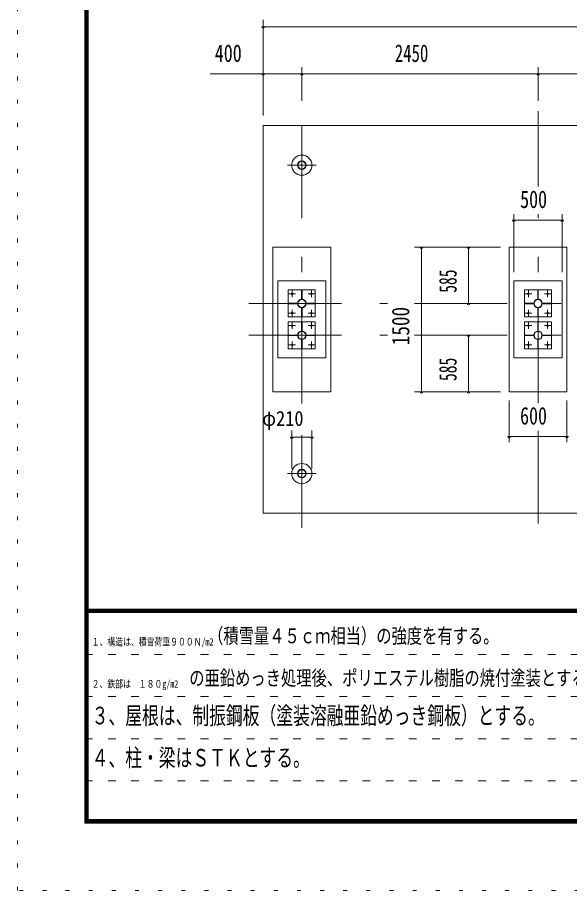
# Model space of a CAD drawing. Units: millimetres, scale not verified. Extents: x -34086 to 34091, y -14700 to 14700.
# Drawn here: x -7489 to -1763, y -14700 to -5647 of the extents above; entities that cross this region are included whole.
import ezdxf
from ezdxf.enums import TextEntityAlignment as Align

# ---------------------------------------------------------------- set-up
doc = ezdxf.new("R2010")
doc.units = ezdxf.units.MM
doc.header["$LTSCALE"] = 80
for name, pattern in [('USER1', [3, 1, -2]), ('USER3', [24, 12, -5, 2, -5]), ('USER4', [3, 0.5, -2.5])]:
    doc.linetypes.add(name, pattern=pattern)
doc.layers.add('0-1_0-F1TEXT', color=7, linetype='Continuous')
for name, color, linetype, lineweight in [('0-2_1-07BOLD', 7, 'Continuous', 18), ('0-3_1-27CENTER', 3, 'USER3', 18), ('0-5_1-57DIM', 3, 'Continuous', 18), ('0-C_F-F1PAPER', 5, 'Continuous', 18), ('0-D_F-E_J_ADD', 5, 'USER4', 18)]:
    doc.layers.add(name, color=color, linetype=linetype, lineweight=lineweight)
doc.styles.add('ＭＳ ゴシック', font='')
doc.styles.get('ＭＳ ゴシック').set_extended_font_data('MS Gothic')

msp = doc.modelspace()

# ---------------------------------------------------------------- linework, layer by layer
at = {"layer": '0-2_1-07BOLD'}
for p, q in [((-4939.68, -10787.46), (-4939.68, -6767.46)), ((6060.32, -6767.46), (-4939.68, -6767.46)), ((-4839.68, -8027.46), (-4239.68, -8027.46)), ((-4839.68, -9527.46), (-4839.68, -8027.46)), ((-2389.68, -8027.46), (-1789.68, -8027.46)), ((-2389.68, -9527.46), (-2389.68, -8027.46)), ((-1789.68, -9527.46), (-1789.68, -8027.46)), ((-4789.68, -9177.46), (-4789.68, -8377.46)), ((-4289.68, -8377.46), (-4789.68, -8377.46)), ((-1839.68, -8377.46), (-2339.68, -8377.46)), ((-1839.68, -8377.46), (-1839.68, -9177.46)), ((-4679.68, -8752.46), (-4679.68, -8472.46)), ((-4679.68, -8472.46), (-4399.68, -8472.46)), ((-4542.68, -8472.91), (-4536.68, -8472.91)), ((-4542.68, -8472.91), (-4542.68, -8567.91)), ((-4536.68, -8472.91), (-4536.68, -8567.91)), ((-4399.68, -8472.46), (-4399.68, -8752.46)), ((-2092.68, -8472.91), (-2092.68, -8567.91)), ((-4542.68, -8547.91), (-4536.68, -8547.91)), ((-4542.68, -8567.91), (-4536.68, -8567.91)), ((-2092.68, -8547.91), (-2086.68, -8547.91)), ((-2092.68, -8567.91), (-2086.68, -8567.91)), ((-4679.23, -8609.46), (-4584.23, -8609.46)), ((-4679.23, -8615.46), (-4679.23, -8609.46)), ((-4679.23, -8615.46), (-4584.23, -8615.46)), ((-4604.23, -8615.46), (-4604.23, -8609.46)), ((-4584.23, -8615.46), (-4584.23, -8609.46)), ((-4542.68, -8752.01), (-4542.68, -8657.01)), ((-4536.68, -8677.01), (-4542.68, -8677.01)), ((-4400.13, -8609.46), (-4495.13, -8609.46)), ((-4495.13, -8609.46), (-4495.13, -8615.46)), ((-4475.13, -8609.46), (-4475.13, -8615.46)), ((-2229.23, -8615.46), (-2134.23, -8615.46)), ((-2154.23, -8615.46), (-2154.23, -8609.46)), ((-2134.23, -8615.46), (-2134.23, -8609.46)), ((-2086.68, -8657.01), (-2092.68, -8657.01)), ((-2086.68, -8677.01), (-2092.68, -8677.01)), ((-2086.68, -8752.01), (-2086.68, -8657.01)), ((-2045.13, -8609.46), (-2045.13, -8615.46)), ((-1950.13, -8609.46), (-2045.13, -8609.46)), ((-1950.13, -8615.46), (-2045.13, -8615.46)), ((-2025.13, -8609.46), (-2025.13, -8615.46)), ((-1950.13, -8609.46), (-1950.13, -8615.46)), ((-4399.68, -8752.46), (-4679.68, -8752.46)), ((-4536.68, -8752.01), (-4542.68, -8752.01)), ((-4679.68, -8802.46), (-4399.68, -8802.46)), ((-4679.68, -9082.46), (-4679.68, -8802.46)), ((-4542.68, -8802.91), (-4536.68, -8802.91)), ((-4542.68, -8802.91), (-4542.68, -8897.91)), ((-4536.68, -8802.91), (-4536.68, -8897.91)), ((-4399.68, -8802.46), (-4399.68, -9082.46)), ((-2092.68, -8802.91), (-2092.68, -8897.91)), ((-4679.23, -8939.46), (-4584.23, -8939.46)), ((-4679.23, -8945.46), (-4679.23, -8939.46)), ((-4604.23, -8945.46), (-4604.23, -8939.46)), ((-4542.68, -8877.91), (-4536.68, -8877.91)), ((-4542.68, -8897.91), (-4536.68, -8897.91)), ((-4495.13, -8939.46), (-4495.13, -8945.46)), ((-4400.13, -8939.46), (-4495.13, -8939.46)), ((-4475.13, -8939.46), (-4475.13, -8945.46)), ((-2229.23, -8939.46), (-2134.23, -8939.46)), ((-2229.23, -8945.46), (-2229.23, -8939.46)), ((-2229.23, -8945.46), (-2134.23, -8945.46)), ((-2154.23, -8945.46), (-2154.23, -8939.46)), ((-2134.23, -8945.46), (-2134.23, -8939.46)), ((-2092.68, -8877.91), (-2086.68, -8877.91)), ((-2092.68, -8897.91), (-2086.68, -8897.91)), ((-1950.13, -8939.46), (-2045.13, -8939.46)), ((-2045.13, -8939.46), (-2045.13, -8945.46)), ((-2025.13, -8939.46), (-2025.13, -8945.46)), ((-4536.68, -8987.01), (-4542.68, -8987.01)), ((-4536.68, -9007.01), (-4542.68, -9007.01)), ((-4536.68, -9082.01), (-4536.68, -8987.01)), ((-2086.68, -8987.01), (-2092.68, -8987.01)), ((-2086.68, -9007.01), (-2092.68, -9007.01)), ((-2086.68, -9082.01), (-2086.68, -8987.01)), ((-4399.68, -9082.46), (-4679.68, -9082.46)), ((-2389.68, -9527.46), (-1789.68, -9527.46))]:
    msp.add_line(p, q, dxfattribs=at)
for points in [[(6060.32, -6767.46), (6060.32, -10787.46), (-4939.68, -10787.46)], [(-4839.68, -9527.46), (-4239.68, -9527.46), (-4239.68, -8027.46)], [(-4289.68, -8377.46), (-4289.68, -9177.46), (-4789.68, -9177.46)], [(-1839.68, -9177.46), (-2339.68, -9177.46), (-2339.68, -8377.46)], [(-2092.68, -8472.91), (-2086.68, -8472.91), (-2086.68, -8567.91)], [(-4536.68, -8752.01), (-4536.68, -8657.01), (-4542.68, -8657.01)], [(-4400.13, -8609.46), (-4400.13, -8615.46), (-4495.13, -8615.46)], [(-2229.23, -8615.46), (-2229.23, -8609.46), (-2134.23, -8609.46)], [(-2086.68, -8752.01), (-2092.68, -8752.01), (-2092.68, -8657.01)], [(-2092.68, -8802.91), (-2086.68, -8802.91), (-2086.68, -8897.91)], [(-4679.23, -8945.46), (-4584.23, -8945.46), (-4584.23, -8939.46)], [(-4400.13, -8939.46), (-4400.13, -8945.46), (-4495.13, -8945.46)], [(-1950.13, -8939.46), (-1950.13, -8945.46), (-2045.13, -8945.46)], [(-4536.68, -9082.01), (-4542.68, -9082.01), (-4542.68, -8987.01)], [(-2086.68, -9082.01), (-2092.68, -9082.01), (-2092.68, -8987.01)]]:
    msp.add_lwpolyline(points, dxfattribs=at)
for points in [[(-1949.68, -8752.46), (-2229.68, -8752.46), (-2229.68, -8472.46), (-1949.68, -8472.46)], [(-1949.68, -9082.46), (-2229.68, -9082.46), (-2229.68, -8802.46), (-1949.68, -8802.46)]]:
    msp.add_lwpolyline(points, close=True, dxfattribs=at)
for centre, radius in [((-4539.68, -7178.46), 105), ((-4539.68, -7178.46), 44.55), ((-4539.68, -7178.46), 40.35), ((-4639.68, -8512.46), 8), ((-4439.68, -8512.46), 8), ((-2189.68, -8512.46), 8), ((-1989.68, -8512.46), 8), ((-4539.68, -8612.46), 44.55), ((-4539.68, -8612.46), 40.35), ((-2089.68, -8612.46), 44.55), ((-2089.68, -8612.46), 40.35), ((-4639.68, -8712.46), 8), ((-4439.68, -8712.46), 8), ((-2189.68, -8712.46), 8), ((-1989.68, -8712.46), 8), ((-4639.68, -8842.46), 8), ((-4439.68, -8842.46), 8), ((-2189.68, -8842.46), 8), ((-1989.68, -8842.46), 8), ((-4539.68, -8942.46), 44.55), ((-4539.68, -8942.46), 40.35), ((-2089.68, -8942.46), 44.55), ((-2089.68, -8942.46), 40.35), ((-4639.68, -9042.46), 8), ((-4439.68, -9042.46), 8), ((-2189.68, -9042.46), 8), ((-1989.68, -9042.46), 8), ((-4539.68, -10376.46), 105), ((-4539.68, -10376.46), 44.55), ((-4539.68, -10376.46), 40.35)]:
    msp.add_circle(centre, radius, dxfattribs=at)
at = {"layer": '0-3_1-27CENTER'}
for p, q in [((-4539.68, -9648.36), (-4539.68, -6617.46)), ((-2089.68, -6617.46), (-2089.68, -7398.88)), ((-4389.68, -7178.46), (-4689.68, -7178.46)), ((-2089.68, -9647.46), (-2089.68, -7687.46)), ((-4639.68, -8478.31), (-4639.68, -8546.6)), ((-4439.68, -8478.31), (-4439.68, -8546.6)), ((-2189.68, -8478.31), (-2189.68, -8546.6)), ((-1989.68, -8478.31), (-1989.68, -8546.6)), ((-4673.82, -8512.46), (-4605.54, -8512.46)), ((-4473.83, -8512.46), (-4405.54, -8512.46)), ((-2223.82, -8512.46), (-2155.53, -8512.46)), ((-2023.82, -8512.46), (-1955.53, -8512.46)), ((-5089.68, -8612.46), (-3650.59, -8612.46)), ((-4639.68, -8678.31), (-4639.68, -8746.6)), ((-4439.68, -8678.31), (-4439.68, -8746.6)), ((-3369.68, -8612.46), (-1669.68, -8612.46)), ((-2189.68, -8678.31), (-2189.68, -8746.6)), ((-1989.68, -8678.31), (-1989.68, -8746.6)), ((-4673.82, -8712.46), (-4605.54, -8712.46)), ((-4473.83, -8712.46), (-4405.54, -8712.46)), ((-2223.82, -8712.46), (-2155.53, -8712.46)), ((-2023.82, -8712.46), (-1955.53, -8712.46)), ((-4673.82, -8842.46), (-4605.54, -8842.46)), ((-4639.68, -8808.31), (-4639.68, -8876.6)), ((-4473.83, -8842.46), (-4405.54, -8842.46)), ((-4439.68, -8808.31), (-4439.68, -8876.6)), ((-2223.82, -8842.46), (-2155.53, -8842.46)), ((-2189.68, -8808.31), (-2189.68, -8876.6)), ((-2023.82, -8842.46), (-1955.53, -8842.46)), ((-1989.68, -8808.31), (-1989.68, -8876.6)), ((-5089.68, -8942.46), (-3650.59, -8942.46)), ((-3369.68, -8942.46), (-1669.68, -8942.46)), ((-4673.82, -9042.46), (-4605.54, -9042.46)), ((-4639.68, -9008.31), (-4639.68, -9076.6)), ((-4473.83, -9042.46), (-4405.54, -9042.46)), ((-4439.68, -9008.31), (-4439.68, -9076.6)), ((-2223.82, -9042.46), (-2155.53, -9042.46)), ((-2189.68, -9008.31), (-2189.68, -9076.6)), ((-2023.82, -9042.46), (-1955.53, -9042.46)), ((-1989.68, -9008.31), (-1989.68, -9076.6)), ((-4539.68, -10937.46), (-4539.68, -9927.99)), ((-2089.68, -9932.27), (-2089.68, -10937.46)), ((-4689.68, -10376.46), (-4389.68, -10376.46))]:
    msp.add_line(p, q, dxfattribs=at)
at = {"layer": '0-5_1-57DIM'}
for p, q in [((-4939.68, -6662.46), (-4939.68, -5672.46)), ((-4925.68, -5742.46), (-4953.68, -5742.46)), ((-4939.68, -5742.46), (6060.32, -5742.46)), ((-5489.18, -6232.46), (6609.82, -6232.46)), ((-4925.68, -6232.46), (-4953.68, -6232.46)), ((-4525.68, -6232.46), (-4553.68, -6232.46)), ((-4539.68, -6512.46), (-4539.68, -6162.46)), ((-2075.68, -6232.46), (-2103.68, -6232.46)), ((-2089.68, -6512.46), (-2089.68, -6162.46)), ((-2339.68, -8287.46), (-2339.68, -7687.46)), ((-1839.68, -8287.46), (-1839.68, -7687.46)), ((-2325.68, -7747.46), (-2353.68, -7747.46)), ((-2339.68, -7747.46), (-1839.68, -7747.46)), ((-1825.68, -7747.46), (-1853.68, -7747.46)), ((-2479.68, -8027.46), (-3369.68, -8027.46)), ((-3285.68, -8027.46), (-3313.68, -8027.46)), ((-3299.68, -8027.46), (-3299.68, -9527.46)), ((-2795.68, -8027.46), (-2823.68, -8027.46)), ((-2809.68, -8027.46), (-2809.68, -8612.46)), ((-2795.68, -8612.46), (-2823.68, -8612.46)), ((-2795.68, -8942.46), (-2823.68, -8942.46)), ((-2809.68, -8942.46), (-2809.68, -9527.46)), ((-2479.68, -9527.46), (-3369.68, -9527.46)), ((-3285.68, -9527.46), (-3313.68, -9527.46)), ((-2795.68, -9527.46), (-2823.68, -9527.46)), ((-2389.68, -9617.46), (-2389.68, -10052.27)), ((-1789.68, -9617.46), (-1789.68, -10052.27)), ((-4644.68, -10323.92), (-4644.68, -9927.99)), ((-4434.68, -10323.92), (-4434.68, -9927.99)), ((-4630.68, -9997.99), (-4658.68, -9997.99)), ((-4644.68, -9997.99), (-4434.68, -9997.99)), ((-4420.68, -9997.99), (-4448.68, -9997.99)), ((-2375.68, -9992.27), (-2403.68, -9992.27)), ((-2389.68, -9992.27), (-1789.68, -9992.27)), ((-1775.68, -9992.27), (-1803.68, -9992.27))]:
    msp.add_line(p, q, dxfattribs=at)
for centre in [(-4939.68, -5742.46), (-4939.68, -6232.46), (-4539.68, -6232.46), (-2089.68, -6232.46), (-2339.68, -7747.46), (-1839.68, -7747.46), (-3299.68, -8027.46), (-2809.68, -8027.46), (-2809.68, -8612.46), (-2809.68, -8942.46), (-3299.68, -9527.46), (-2809.68, -9527.46), (-4644.68, -9997.99), (-4434.68, -9997.99), (-2389.68, -9992.27), (-1789.68, -9992.27)]:
    msp.add_arc(centre, 14, 180, 0, dxfattribs=at)
at = {"layer": '0-C_F-F1PAPER'}
for p, q in [((-6789.13, 14140), (-6789.13, -14000)), ((-6785.63, 14136.5), (-6785.63, -13996.5)), ((-6782.13, 14133), (-6782.13, -13993)), ((-6778.63, 14129.5), (-6778.63, -13989.5)), ((-6775.13, 14126), (-6775.13, -13986)), ((-6771.63, 14122.5), (-6771.63, -13982.5)), ((-6768.13, 14119), (-6768.13, -13979)), ((-6764.63, 14115.5), (-6764.63, -13975.5)), ((-6761.13, 14112), (-6761.13, -13972)), ((-6757.63, 14108.5), (-6757.63, -13968.5)), ((-6754.13, 14105), (-6754.13, -13965)), ((33355.86, -11781), (-6754.13, -11781)), ((33355.86, -11784.5), (-6754.13, -11784.5)), ((33355.86, -11788), (-6754.13, -11788)), ((33355.86, -11791.5), (-6754.13, -11791.5)), ((33355.86, -11795), (-6754.13, -11795)), ((33355.86, -11798.5), (-6754.13, -11798.5)), ((33355.86, -11802), (-6754.13, -11802)), ((33355.86, -11805.5), (-6754.13, -11805.5)), ((33355.86, -11809), (-6754.13, -11809)), ((33355.86, -11812.5), (-6754.13, -11812.5)), ((33355.86, -11816), (-6754.13, -11816)), ((-6789.13, -14000), (33390.86, -14000)), ((-6782.13, -13993), (33383.86, -13993)), ((-6775.13, -13986), (33376.86, -13986)), ((-6768.13, -13979), (33369.86, -13979)), ((-6754.13, -13965), (33355.86, -13965))]:
    msp.add_line(p, q, dxfattribs=at)
at = {"layer": '0-C_F-F1PAPER', "color": 6, "linetype": 'USER1'}
for p, q in [((-6789.13, -12252.8), (18760.87, -12252.8)), ((-6789.13, -12689.6), (18760.87, -12689.6)), ((-6789.13, -13126.4), (18760.87, -13126.4)), ((-6789.13, -13563.2), (15249.67, -13563.2))]:
    msp.add_line(p, q, dxfattribs=at)
at = {"layer": '0-C_F-F1PAPER'}
for points in [[(-6785.63, -13996.5), (33387.36, -13996.5), (33387.36, 14136.5)], [(-6778.63, -13989.5), (33380.36, -13989.5), (33380.36, 14129.5)], [(-6771.63, -13982.5), (33373.36, -13982.5), (33373.36, 14122.5)], [(-6764.63, -13975.5), (33366.37, -13975.5), (33366.37, 14115.5)], [(-6761.13, -13972), (33362.86, -13972), (33362.86, 14112)], [(-6757.63, -13968.5), (33359.36, -13968.5), (33359.36, 14108.5)]]:
    msp.add_lwpolyline(points, dxfattribs=at)
at = {"layer": '0-D_F-E_J_ADD'}
msp.add_line((34090.87, -14700), (-7489.13, -14700), dxfattribs=at)
msp.add_lwpolyline([(-7489.13, -14700), (-7489.13, 14700), (34090.87, 14700)], dxfattribs=at)

# ---------------------------------------------------------------- texts
at = {"layer": '0-1_0-F1TEXT', "style": 'ＭＳ ゴシック'}
for s, height, width, p in [('（積雪量４５ｃｍ相当）の強度を有する。', 155, 0.75, (-5511.65, -12182.8)), ('１、構造は、積雪荷重９００Ｎ/m2', 77.49, 0.75, (-6719.13, -12182.8)), ('\u3000の亜鉛めっき処理後、ポリエステル樹脂の焼付塗装とする。', 155, 0.75, (-5865.7, -12619.6)), ('２、鉄部は\u3000１８０g/m2', 77.49, 0.75, (-6719.13, -12619.6)), ('３、屋根は、制振鋼板（塗装溶融亜鉛めっき鋼板）とする。', 182.3, 0.7, (-6719.13, -13031.53)), ('４、柱・梁はＳＴＫとする。', 182.3, 0.7, (-6719.13, -13468.33))]:
    msp.add_text(s, height=height, dxfattribs=dict(at, width=width)).set_placement(p, align=Align.BOTTOM_LEFT)
at = {"layer": '0-5_1-57DIM', "color": 7, "style": 'ＭＳ ゴシック'}
for s, height, width, p in [('400', 182.3, 0.75, (-5442.11, -6162.46)), ('2450', 182.3, 0.7, (-3575.09, -6162.46)), ('500', 182.3, 0.75, (-2275.1, -7677.46)), ('φ210', 155, 0.9, (-4950.93, -9927.99)), ('600', 182.3, 0.75, (-2275.68, -9922.27))]:
    msp.add_text(s, height=height, dxfattribs=dict(at, width=width)).set_placement(p, align=Align.BOTTOM_LEFT)
for s, width, p in [('585', 0.65, (-2879.68, -8501.81)), ('1500', 0.8, (-3369.68, -9044.83)), ('585', 0.65, (-2879.68, -9416.81))]:
    msp.add_text(s, height=182.3, rotation=90, dxfattribs=dict(at, width=width)).set_placement(p, align=Align.BOTTOM_LEFT)

doc.saveas('drawing.dxf')
